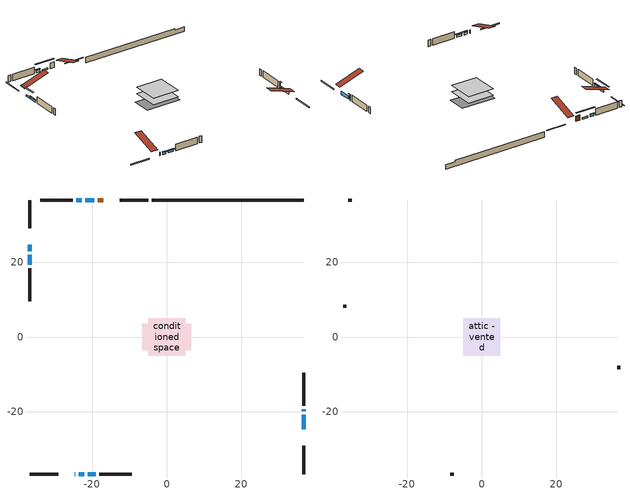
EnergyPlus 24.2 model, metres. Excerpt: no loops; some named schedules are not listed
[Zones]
conditioned space
 floor adiabatic (AdiabaticFloorConstruction): -4.98,-4.98 -4.98,4.98 4.98,4.98 4.98,-4.98 z0.45
 floor foundation (Slab1 construction): -6.6,-3.56 -6.6,3.56 6.6,3.56 6.6,-3.56 z-1.74
 wall outside (RimJoist1 construction): -4.91,36.66 -12.53,36.66 / -36.66,-36.66 -29.04,-36.66 / -36.66,36.66 -36.66,29.04 / 36.66,-36.66 36.66,-29.04 z0.45:0.75
 wall outside (AdiabaticWallConstruction 1): -16.94,36.66 -18.5,36.66 z0.45:2.48
 wall outside (AdiabaticWallConstruction): -24.63,-36.66 -24.42,-36.66 / 36.66,-24.63 36.66,-20.76 z0.45:1.67; -19.43,36.66 -21.87,36.66 / -36.66,24.63 -36.66,23 z0.45:1.06; 36.66,-19.83 36.66,-19.32 z0.45:2.58; -22.8,36.66 -24.17,36.66 / -23.5,-36.66 -22.12,-36.66 / -36.66,22.07 -36.66,19.33 z0.45:1.37; -21.2,-36.66 -19.01,-36.66 z0.45:1.29
 wall outside (Wall1 construction): -25.1,36.66 -33.88,36.66 / -18.08,-36.66 -9.3,-36.66 / -36.66,18.4 -36.66,9.62 / 36.66,-18.39 36.66,-9.61 z0.45:2.89
 wall foundation (FoundationWall1 construction): -3.98,36.66,-1.74 -3.98,36.66,0.45 32.6,36.66,0.45 32.6,36.66,-0.16 36.66,36.66,-0.16 36.66,36.66,-1.74
 window (WindowConstruction 6): -24.63,-36.66 -24.42,-36.66 z0.45:1.67
 window (WindowConstruction 7): -19.43,36.66 -21.87,36.66 z0.45:1.06
 window (WindowConstruction 8): -36.66,24.63 -36.66,23 z0.45:1.06
 window (WindowConstruction): 36.66,-24.63 36.66,-20.76 z0.45:1.67
 window (WindowConstruction 1): 36.66,-19.83 36.66,-19.32 z0.45:2.58
 window (WindowConstruction 2): -22.8,36.66 -24.17,36.66 z0.45:1.36
 window (WindowConstruction 3): -23.5,-36.66 -22.12,-36.66 z0.45:1.36
 window (WindowConstruction 4): -21.2,-36.66 -19.01,-36.66 z0.45:1.29
 window (WindowConstruction 5): -36.66,22.07 -36.66,19.33 z0.45:1.36
 door (Door): -16.94,36.66 -18.5,36.66 z0.45:2.48
 ceiling adiabatic (AdiabaticFloorConstruction): 4.98,-4.98 4.98,4.98 -4.98,4.98 -4.98,-4.98 z0.45
attic - vented
 floor to conditioned space (Floor1 construction Reversed): -4.98,-4.98 -4.98,4.98 4.98,4.98 4.98,-4.98 z2.89
 wall outside (Wall2 construction): -34.81,36.66 -35.73,36.66 / -8.37,-36.66 -7.45,-36.66 / -36.66,8.69 -36.66,7.76 / 36.66,-8.68 36.66,-7.76 z0.45:2.89
 roof outside (Roof1 construction): -16.01,36.66,2.89 -16.01,26.96,6.12 -13.46,26.96,6.12 -13.46,36.66,2.89; -25.56,-36.66,2.89 -25.56,-26.96,6.12 -28.11,-26.96,6.12 -28.11,-36.66,2.89; -36.66,25.56,2.89 -26.96,25.56,6.12 -26.96,28.11,6.12 -36.66,28.11,2.89; 36.66,-25.56,2.89 26.96,-25.56,6.12 26.96,-28.11,6.12 36.66,-28.11,2.89
shading: -24.51,36.66 -16.79,36.66 -16.79,37.08 -24.51,37.08 z3.7; -36.66,20.36 -36.66,27.27 -37.08,27.27 -37.08,20.36 z3.7; 36.66,-19.12 36.66,-20.03 37.08,-20.03 37.08,-19.12 z2.78; -24.37,36.66 -22.6,36.66 -22.6,37.08 -24.37,37.08 z1.57; -21.92,-36.66 -23.7,-36.66 -23.7,-37.08 -21.92,-37.08 z1.57; -18.81,-36.66 -21.4,-36.66 -21.4,-37.08 -18.81,-37.08 z1.49; -36.66,19.13 -36.66,22.27 -37.08,22.27 -37.08,19.13 z1.57
[Building]
Building 1: Terrain=Suburbs
[Site:Location]
Erieau AUT_ON: Latitude {deg}=42.25; Longitude {deg}=-81.9; Time Zone {hr}=-5; Elevation {m}=178; Keep Site Location Information=Yes
[Site:GroundTemperature:Shallow]
5.2292, 3.30147, 3.1471, 4.0619, 7.73432, 11.3896, 14.5586, 16.5661, 16.7366, 15.1039, 12.0157, 8.47254
[Site:WaterMainsTemperature]
Calculation Method=Schedule; Temperature Schedule=mains temperature schedule
[Material] Roughness=Rough; Thermal Absorptance=0.9
Name | Thickness {m} | Conductivity {W/m-K} | Density {kg/m3} | Specific Heat {J/kg-K} | Solar Absorptance | Visible Absorptance
asphalt or fiberglass shingles | 0.00635 | 0.162714 | 1121.4 | 1465.45 | 0.95 | 0.95
ceiling stud and cavity | 0.1397 | 0.117363 | 65.682 | 1177.47 | 0.7 | 0.7
concrete 4.0 in. | 0.1016 | 1.803125 | 2242.8 | 837.4 | 0.7 | 0.7
concrete 8.0 in. | 0.2032 | 1.803125 | 2242.8 | 837.4 | 0.7 | 0.7
door material | 0.04445 | 0.188738 | 512.64 | 1214.23 | 0.7 | 0.7
floor covering | 0.0127 | 0.0433444 | 54.468 | 1339.84 | 0.6 | 0.6
floor rigid ins; wall rigid ins | 0.512978 | 0.029427 | 32.04 | 1214.23 | 0.7 | 0.7
floor stud and cavity | 0.1397 | 1.75129 | 37.0049 | 1207.88 | 0.7 | 0.7
furniture material conditioned space 1 | 0.1524 | 0.115458 | 640.8 | 1214.23 | 0.6 | 0.6
gypsum board | 0.0127 | 0.160291 | 801 | 837.4 | 0.6 | 0.6
osb sheathing 0.5 in. | 0.0127 | 0.115458 | 512.64 | 1214.23 | 0.7 | 0.7
osb sheathing 0.75 in. | 0.01905 | 0.115458 | 512.64 | 1214.23 | 0.7 | 0.7
rim joist stud and cavity | 0.0508 | 0.648972 | 50.32683 | 1063.81 | 0.6 | 0.6
wall stud and cavity | 0.1397 | 0.0989258 | 139.0536 | 1170.24 | 0.7 | 0.7
wall stud and cavity 1 | 0.0889 | 6.9971 | 50.32683 | 1063.81 | 0.6 | 0.6
wall stud and cavity 2 | 0.0889 | 0.380278 | 52.3479 | 1209.89 | 0.7 | 0.7
wall stud and cavity 3 | 0.0889 | 0.391764 | 83.0341 | 1211.67 | 0.7 | 0.7
wood siding | 0.0254 | 0.102417 | 544.68 | 1172.36 | 0.74 | 0.74
wood siding 1 | 0.00254 | 0.102417 | 544.68 | 1172.36 | 0.74 | 0.74
wood siding 2; wood siding 3; wood siding 4 | 0.0254 | 0.102417 | 544.68 | 1172.36 | 0.7 | 0.7
[WindowMaterial:SimpleGlazingSystem]
Name | U-Factor {W/m2-K} | Solar Heat Gain Coefficient
WindowMaterial | 2.79301 | 0.7
WindowMaterial 1 | 5.44009 | 0.7
WindowMaterial 2 | 2.77597 | 0.66
WindowMaterial 3 | 2.770864 | 0.64
WindowMaterial 4 | 4.98699 | 0.61
WindowMaterial 5 | 2.983789 | 0.6
[Construction]
AdiabaticFloorConstruction: floor stud and cavity, floor rigid ins, osb sheathing 0.75 in., floor covering
AdiabaticWallConstruction: wood siding 3, wall rigid ins, wall stud and cavity 2, gypsum board
AdiabaticWallConstruction 1: wood siding 4, wall rigid ins, wall stud and cavity 2, gypsum board
Door: door material
Floor1 construction Reversed: gypsum board, ceiling stud and cavity
FoundationWall1 construction: concrete 8.0 in.
furniture construction conditioned space 1: furniture material conditioned space 1
PartitionWallConstruction: gypsum board, wall stud and cavity 3, gypsum board
RimJoist1 construction: wood siding 2, rim joist stud and cavity
Roof1 construction: asphalt or fiberglass shingles
Slab1 construction: concrete 4.0 in.
Wall1 construction: wood siding, osb sheathing 0.5 in., wall stud and cavity, gypsum board
Wall2 construction: wood siding 1, wall stud and cavity 1
WindowConstruction: WindowMaterial
WindowConstruction 1: WindowMaterial 1
WindowConstruction 2; WindowConstruction 3; WindowConstruction 5: WindowMaterial 2
WindowConstruction 4: WindowMaterial 3
WindowConstruction 6: WindowMaterial 4
WindowConstruction 7; WindowConstruction 8: WindowMaterial 5
[Zone] Multiplier=1; Part of Total Floor Area=Yes
Name | Volume {m3}
attic - vented | 52.0419
conditioned space | 469.5
[Space]
Name | Zone | Volume {m3}
attic - vented 1 | attic - vented | 52.0419
conditioned space 1 | conditioned space | 469.5
[ZoneInfiltration:EffectiveLeakageArea]
infil attic - vented 1: Zone or Space=attic - vented 1; Schedule=Always On Discrete; Effective Air Leakage Area {cm2}=4759.68; Stack Coefficient=0.00039438; Wind Coefficient=1.34177e-05
[ZoneMixing]
whole house fan mix: Zone or Space=attic - vented; Schedule=Always On Continuous; Design Flow Rate Calculation Method=Flow/Zone; Design Flow Rate {m3/s}=0; Source Zone or Space=conditioned space
[SurfaceProperty:ExposedFoundationPerimeter]
Slab1: Exposed Perimeter Calculation Method=TotalExposedPerimeter; Total Exposed Perimeter {m}=40.641
[InternalMass] Zone or ZoneList=conditioned space; Space or SpaceList=conditioned space 1
Name | Construction | Surface Area {m2}
furniture mass conditioned space 1 | furniture construction conditioned space 1 | 77.256
partition wall mass | PartitionWallConstruction | 193.14
[Lights]
interior lighting: Zone or ZoneList or Space or SpaceList=conditioned space 1; Schedule=interior lighting schedule; Design Level Calculation Method=LightingLevel; Lighting Level {W}=343.2; Return Air Fraction=0; Fraction Radiant=0.6; Fraction Visible=0.2; Fraction Replaceable=1
[People]
occupants: Zone or ZoneList or Space or SpaceList=conditioned space 1; Number of People Schedule=occupants schedule; Number of People Calculation Method=People; Number of People=3; Fraction Radiant=0.314171; Sensible Heat Fraction=0.56303; Activity Level Schedule=occupants activity schedule; Carbon Dioxide Generation Rate {m3/s-W}=0; Enable ASHRAE 55 Comfort Warnings=No; Mean Radiant Temperature Calculation Type=EnclosureAveraged
[ElectricEquipment] Zone or ZoneList or Space or SpaceList=conditioned space 1; Design Level Calculation Method=EquipmentLevel
Name | Schedule | Design Level {W} | Fraction Latent | Fraction Radiant | Fraction Lost
clothes dryer | clothes dryer schedule | 140.772 | 0.015 | 0.081 | 0.85
clothes washer | clothes washer schedule | 32.1985 | 0.03 | 0.162 | 0.7
cooking range | cooking range schedule | 215.147 | 0.08 | 0.432 | 0.2
dishwasher | dishwasher schedule | 66.8632 | 0.3 | 0.18 | 0.4
fridge | fridge schedule | 72.9452 | 0 | 0.6 | 0
mech vent bath fan 0 | mech vent bath fan 0 schedule | 86 | 0 | 0 | 1
mech vent house fan | mech vent house fan schedule | 0 | 0 | 0 | 1
mech vent house fan cfis | mech vent house fan cfis schedule | 0 | 0 | 0 | 0
misc plug loads | misc plug loads schedule | 494.7 | 0.045 | 0.513 | 0.1
whole house fan | Always On Discrete | 0 | 0 | 0 | 1
[OtherEquipment] Zone or ZoneList or Space or SpaceList=conditioned space 1; Design Level Calculation Method=EquipmentLevel
Name | Fuel Type | Schedule | Design Level {W} | Fraction Latent | Fraction Radiant | Fraction Lost
clothes dryer 1 | Electricity | clothes dryer schedule | 0 | 0.015 | 0.081 | 0.85
cooking range 1 | Electricity | cooking range schedule | 0 | 0.08 | 0.432 | 0.2
general water use latent | None | general water use schedule | 62.594 | 1 | 0 | 0
general water use sensible | None | general water use schedule | -61.6891 | 0 | 0.6 | 0
mech vent house fan latent load | None | Always On Discrete | 0 | 1 | 0 | 0
mech vent house fan sensible load | None | Always On Discrete | 0 | 0 | 0 | 0
water heater energy adjustment1 | NaturalGas | Always On Discrete | 0.01 | 0 | 0 | 1
[ZoneInfiltration:DesignFlowRate] Zone or ZoneList or Space or SpaceList=conditioned space 1; Schedule=Always On Discrete; Design Flow Rate Calculation Method=Flow/Zone; Design Flow Rate {m3/s}=0
infil flow; natural vent flow; whole house fan flow
[AvailabilityManager:Scheduled]
central ac and furnace airloop Availability Manager: Schedule=Always On Discrete
[Foundation:Kiva]
Foundation Kiva 1: Initial Indoor Air Temperature {C}=18; Wall Height Above Grade {m}=0.449976; Wall Depth Below Slab {m}=0.2032
[Foundation:Kiva:Settings]
Soil Conductivity {W/m-K}=0.849921; Soil Density {kg/m3}=1842.3; Soil Specific Heat {J/kg-K}=418.7; Ground Solar Absorptivity=0.9; Ground Thermal Absorptivity=0.9; Ground Surface Roughness {m}=0.03; Far-Field Width {m}=40; Deep-Ground Boundary Condition=ZeroFlux; Deep-Ground Depth {m}=40; Minimum Cell Dimension {m}=0.2; Maximum Cell Growth Coefficient=3; Simulation Timestep=Timestep
[Exterior:Lights]
exterior lighting: Schedule=exterior lighting schedule; Design Level {W}=75.6
[EnergyManagementSystem:GlobalVariable]
central_ac_and_furnace_airloop_Fan_RTF
infil_program_Qfan
infil_program_Qinf
natural_vent_program_Qnv
natural_vent_program_Qwhf
[EnergyManagementSystem:Sensor]
Name | Output:Variable or Output:Meter Index Key | Output:Variable or Output:Meter
airflow_gain | infil flow | Infiltration Sensible Heat Gain Energy
airflow_gain_1 | natural vent flow | Infiltration Sensible Heat Gain Energy
airflow_gain_2 | whole house fan flow | Infiltration Sensible Heat Gain Energy
airflow_loss | infil flow | Infiltration Sensible Heat Loss Energy
airflow_loss_1 | natural vent flow | Infiltration Sensible Heat Loss Energy
airflow_loss_2 | whole house fan flow | Infiltration Sensible Heat Loss Energy
clg_load_cond |  | Cooling:EnergyTransfer:Zone:CONDITIONED SPACE
clg_sp_s; clg_sp_s_1 | cooling setpoint | Schedule Value
clothes_dryer_exhaust_0_sch_s | clothes dryer exhaust 0 schedule | Schedule Value
cool_season | cooling season schedule | Schedule Value
htg_load_cond |  | Heating:EnergyTransfer:Zone:CONDITIONED SPACE
htg_sp_s; htg_sp_s_1 | heating setpoint | Schedule Value
ig_ee_conv | clothes dryer | Electric Equipment Convective Heating Energy
ig_ee_conv_2 | cooking range | Electric Equipment Convective Heating Energy
ig_ee_conv_4 | fridge | Electric Equipment Convective Heating Energy
ig_ee_conv_5 | misc plug loads | Electric Equipment Convective Heating Energy
ig_ee_conv_6 | whole house fan | Electric Equipment Convective Heating Energy
ig_ee_rad | clothes dryer | Electric Equipment Radiant Heating Energy
ig_ee_rad_2 | cooking range | Electric Equipment Radiant Heating Energy
ig_ee_rad_4 | fridge | Electric Equipment Radiant Heating Energy
ig_ee_rad_5 | misc plug loads | Electric Equipment Radiant Heating Energy
ig_ee_rad_6 | whole house fan | Electric Equipment Radiant Heating Energy
ig_lgt_conv | interior lighting | Lights Convective Heating Energy
ig_lgt_rad | interior lighting | Lights Radiant Heating Energy
ig_lgt_vis | interior lighting | Lights Visible Radiation Heating Energy
ig_oe_conv | clothes dryer 1 | Other Equipment Convective Heating Energy
ig_oe_conv_1 | cooking range 1 | Other Equipment Convective Heating Energy
ig_oe_conv_2 | general water use latent | Other Equipment Convective Heating Energy
ig_oe_conv_3 | general water use sensible | Other Equipment Convective Heating Energy
ig_oe_conv_4 | water heater energy adjustment1 | Other Equipment Convective Heating Energy
ig_oe_rad | clothes dryer 1 | Other Equipment Radiant Heating Energy
ig_oe_rad_1 | cooking range 1 | Other Equipment Radiant Heating Energy
ig_oe_rad_2 | general water use latent | Other Equipment Radiant Heating Energy
ig_oe_rad_3 | general water use sensible | Other Equipment Radiant Heating Energy
ig_oe_rad_4 | water heater energy adjustment1 | Other Equipment Radiant Heating Energy
ig_ppl_conv | occupants | People Convective Heating Energy
ig_ppl_rad | occupants | People Radiant Heating Energy
im_conv | furniture mass conditioned space 1 | Surface Inside Face Convection Heat Gain Energy
im_conv_1 | partition wall mass | Surface Inside Face Convection Heat Gain Energy
im_ig | furniture mass conditioned space 1 | Surface Inside Face Internal Gains Radiation Heat Gain Energy
im_ig_1 | partition wall mass | Surface Inside Face Internal Gains Radiation Heat Gain Energy
im_lgt | furniture mass conditioned space 1 | Surface Inside Face Lights Radiation Heat Gain Energy
im_lgt_1 | partition wall mass | Surface Inside Face Lights Radiation Heat Gain Energy
im_sol | furniture mass conditioned space 1 | Surface Inside Face Solar Radiation Heat Gain Energy
im_sol_1 | partition wall mass | Surface Inside Face Solar Radiation Heat Gain Energy
im_surf | furniture mass conditioned space 1 | Surface Inside Face Net Surface Thermal Radiation Heat Gain Energy
im_surf_1 | partition wall mass | Surface Inside Face Net Surface Thermal Radiation Heat Gain Energy
mech_vent_bath_fan_0_sch_s | mech vent bath fan 0 schedule | Schedule Value
mv_conv | mech vent bath fan 0 | Electric Equipment Convective Heating Energy
mv_conv_1 | mech vent house fan | Electric Equipment Convective Heating Energy
mv_conv_2 | mech vent house fan cfis | Electric Equipment Convective Heating Energy
mv_conv_3 | mech vent house fan latent load | Other Equipment Convective Heating Energy
mv_conv_4 | mech vent house fan sensible load | Other Equipment Convective Heating Energy
mv_rad | mech vent bath fan 0 | Electric Equipment Radiant Heating Energy
mv_rad_1 | mech vent house fan | Electric Equipment Radiant Heating Energy
mv_rad_2 | mech vent house fan cfis | Electric Equipment Radiant Heating Energy
mv_rad_3 | mech vent house fan latent load | Other Equipment Radiant Heating Energy
mv_rad_4 | mech vent house fan sensible load | Other Equipment Radiant Heating Energy
natural_vent_s | natural vent schedule | Schedule Value
out_pb_s |  | Site Outdoor Air Barometric Pressure
out_wt_s |  | Site Outdoor Air Humidity Ratio
site_vw_s |  | Site Wind Speed
ss_back_out | Window1 | Surface Window Shortwave from Zone Back Out Window Heat Transfer Rate
ss_back_out_1 | Window10 | Surface Window Shortwave from Zone Back Out Window Heat Transfer Rate
ss_back_out_2 | Window13 | Surface Window Shortwave from Zone Back Out Window Heat Transfer Rate
ss_back_out_3 | Window2 | Surface Window Shortwave from Zone Back Out Window Heat Transfer Rate
ss_back_out_4 | Window3 | Surface Window Shortwave from Zone Back Out Window Heat Transfer Rate
ss_back_out_5 | Window4 | Surface Window Shortwave from Zone Back Out Window Heat Transfer Rate
ss_back_out_6 | Window5 | Surface Window Shortwave from Zone Back Out Window Heat Transfer Rate
ss_back_out_7 | Window6 | Surface Window Shortwave from Zone Back Out Window Heat Transfer Rate
ss_back_out_8 | Window8 | Surface Window Shortwave from Zone Back Out Window Heat Transfer Rate
ss_conv | Door1 | Surface Inside Face Convection Heat Gain Energy
ss_conv_1 | Window1 | Surface Inside Face Convection Heat Gain Energy
ss_conv_2 | Window10 | Surface Inside Face Convection Heat Gain Energy
ss_conv_3 | Window13 | Surface Inside Face Convection Heat Gain Energy
ss_conv_4 | Window2 | Surface Inside Face Convection Heat Gain Energy
ss_conv_5 | Window3 | Surface Inside Face Convection Heat Gain Energy
ss_conv_6 | Window4 | Surface Inside Face Convection Heat Gain Energy
ss_conv_7 | Window5 | Surface Inside Face Convection Heat Gain Energy
ss_conv_8 | Window6 | Surface Inside Face Convection Heat Gain Energy
ss_conv_9 | Window8 | Surface Inside Face Convection Heat Gain Energy
ss_ig | Door1 | Surface Inside Face Internal Gains Radiation Heat Gain Energy
ss_ig_1 | Window1 | Surface Inside Face Internal Gains Radiation Heat Gain Energy
ss_ig_2 | Window10 | Surface Inside Face Internal Gains Radiation Heat Gain Energy
ss_ig_3 | Window13 | Surface Inside Face Internal Gains Radiation Heat Gain Energy
ss_ig_4 | Window2 | Surface Inside Face Internal Gains Radiation Heat Gain Energy
ss_ig_5 | Window3 | Surface Inside Face Internal Gains Radiation Heat Gain Energy
ss_ig_6 | Window4 | Surface Inside Face Internal Gains Radiation Heat Gain Energy
ss_ig_7 | Window5 | Surface Inside Face Internal Gains Radiation Heat Gain Energy
ss_ig_8 | Window6 | Surface Inside Face Internal Gains Radiation Heat Gain Energy
ss_ig_9 | Window8 | Surface Inside Face Internal Gains Radiation Heat Gain Energy
ss_lgt | Door1 | Surface Inside Face Lights Radiation Heat Gain Energy
ss_sol | Door1 | Surface Inside Face Solar Radiation Heat Gain Energy
ss_surf | Door1 | Surface Inside Face Net Surface Thermal Radiation Heat Gain Energy
ss_surf_1 | Window1 | Surface Inside Face Net Surface Thermal Radiation Heat Gain Energy
ss_surf_2 | Window10 | Surface Inside Face Net Surface Thermal Radiation Heat Gain Energy
ss_surf_3 | Window13 | Surface Inside Face Net Surface Thermal Radiation Heat Gain Energy
ss_surf_4 | Window2 | Surface Inside Face Net Surface Thermal Radiation Heat Gain Energy
ss_surf_5 | Window3 | Surface Inside Face Net Surface Thermal Radiation Heat Gain Energy
ss_surf_6 | Window4 | Surface Inside Face Net Surface Thermal Radiation Heat Gain Energy
ss_surf_7 | Window5 | Surface Inside Face Net Surface Thermal Radiation Heat Gain Energy
ss_surf_8 | Window6 | Surface Inside Face Net Surface Thermal Radiation Heat Gain Energy
ss_surf_9 | Window8 | Surface Inside Face Net Surface Thermal Radiation Heat Gain Energy
ss_trans_in | Window1 | Surface Window Transmitted Solar Radiation Rate
ss_trans_in_1 | Window10 | Surface Window Transmitted Solar Radiation Rate
ss_trans_in_2 | Window13 | Surface Window Transmitted Solar Radiation Rate
ss_trans_in_3 | Window2 | Surface Window Transmitted Solar Radiation Rate
ss_trans_in_4 | Window3 | Surface Window Transmitted Solar Radiation Rate
ss_trans_in_5 | Window4 | Surface Window Transmitted Solar Radiation Rate
ss_trans_in_6 | Window5 | Surface Window Transmitted Solar Radiation Rate
ss_trans_in_7 | Window6 | Surface Window Transmitted Solar Radiation Rate
ss_trans_in_8 | Window8 | Surface Window Transmitted Solar Radiation Rate
ss_trans_out | Window1 | Surface Inside Face Initial Transmitted Diffuse Transmitted Out Window Solar Radiation Rate
ss_trans_out_1 | Window10 | Surface Inside Face Initial Transmitted Diffuse Transmitted Out Window Solar Radiation Rate
ss_trans_out_2 | Window13 | Surface Inside Face Initial Transmitted Diffuse Transmitted Out Window Solar Radiation Rate
ss_trans_out_3 | Window2 | Surface Inside Face Initial Transmitted Diffuse Transmitted Out Window Solar Radiation Rate
ss_trans_out_4 | Window3 | Surface Inside Face Initial Transmitted Diffuse Transmitted Out Window Solar Radiation Rate
ss_trans_out_5 | Window4 | Surface Inside Face Initial Transmitted Diffuse Transmitted Out Window Solar Radiation Rate
ss_trans_out_6 | Window5 | Surface Inside Face Initial Transmitted Diffuse Transmitted Out Window Solar Radiation Rate
ss_trans_out_7 | Window6 | Surface Inside Face Initial Transmitted Diffuse Transmitted Out Window Solar Radiation Rate
ss_trans_out_8 | Window8 | Surface Inside Face Initial Transmitted Diffuse Transmitted Out Window Solar Radiation Rate
s_conv | Floor1 | Surface Inside Face Convection Heat Gain Energy
s_conv_1 | FoundationWall1 | Surface Inside Face Convection Heat Gain Energy
s_conv_10 | Wall1:180 | Surface Inside Face Convection Heat Gain Energy
s_conv_11 | Wall1:270 | Surface Inside Face Convection Heat Gain Energy
s_conv_12 | Wall1:90 | Surface Inside Face Convection Heat Gain Energy
s_conv_2 | inferred conditioned ceiling | Surface Inside Face Convection Heat Gain Energy
s_conv_3 | inferred conditioned floor | Surface Inside Face Convection Heat Gain Energy
s_conv_4 | RimJoist1:0 | Surface Inside Face Convection Heat Gain Energy
s_conv_5 | RimJoist1:180 | Surface Inside Face Convection Heat Gain Energy
s_conv_6 | RimJoist1:270 | Surface Inside Face Convection Heat Gain Energy
s_conv_7 | RimJoist1:90 | Surface Inside Face Convection Heat Gain Energy
s_conv_8 | Slab1 | Surface Inside Face Convection Heat Gain Energy
s_conv_9 | Wall1:0 | Surface Inside Face Convection Heat Gain Energy
s_ig | Floor1 | Surface Inside Face Internal Gains Radiation Heat Gain Energy
s_ig_1 | FoundationWall1 | Surface Inside Face Internal Gains Radiation Heat Gain Energy
s_ig_10 | Wall1:180 | Surface Inside Face Internal Gains Radiation Heat Gain Energy
s_ig_11 | Wall1:270 | Surface Inside Face Internal Gains Radiation Heat Gain Energy
s_ig_12 | Wall1:90 | Surface Inside Face Internal Gains Radiation Heat Gain Energy
s_ig_2 | inferred conditioned ceiling | Surface Inside Face Internal Gains Radiation Heat Gain Energy
s_ig_3 | inferred conditioned floor | Surface Inside Face Internal Gains Radiation Heat Gain Energy
s_ig_4 | RimJoist1:0 | Surface Inside Face Internal Gains Radiation Heat Gain Energy
s_ig_5 | RimJoist1:180 | Surface Inside Face Internal Gains Radiation Heat Gain Energy
s_ig_6 | RimJoist1:270 | Surface Inside Face Internal Gains Radiation Heat Gain Energy
s_ig_7 | RimJoist1:90 | Surface Inside Face Internal Gains Radiation Heat Gain Energy
s_ig_8 | Slab1 | Surface Inside Face Internal Gains Radiation Heat Gain Energy
s_ig_9 | Wall1:0 | Surface Inside Face Internal Gains Radiation Heat Gain Energy
s_lgt | Floor1 | Surface Inside Face Lights Radiation Heat Gain Energy
s_lgt_1 | FoundationWall1 | Surface Inside Face Lights Radiation Heat Gain Energy
s_lgt_10 | Wall1:180 | Surface Inside Face Lights Radiation Heat Gain Energy
s_lgt_11 | Wall1:270 | Surface Inside Face Lights Radiation Heat Gain Energy
s_lgt_12 | Wall1:90 | Surface Inside Face Lights Radiation Heat Gain Energy
s_lgt_2 | inferred conditioned ceiling | Surface Inside Face Lights Radiation Heat Gain Energy
s_lgt_3 | inferred conditioned floor | Surface Inside Face Lights Radiation Heat Gain Energy
s_lgt_4 | RimJoist1:0 | Surface Inside Face Lights Radiation Heat Gain Energy
s_lgt_5 | RimJoist1:180 | Surface Inside Face Lights Radiation Heat Gain Energy
s_lgt_6 | RimJoist1:270 | Surface Inside Face Lights Radiation Heat Gain Energy
s_lgt_7 | RimJoist1:90 | Surface Inside Face Lights Radiation Heat Gain Energy
s_lgt_8 | Slab1 | Surface Inside Face Lights Radiation Heat Gain Energy
s_lgt_9 | Wall1:0 | Surface Inside Face Lights Radiation Heat Gain Energy
s_sol | Floor1 | Surface Inside Face Solar Radiation Heat Gain Energy
s_sol_1 | FoundationWall1 | Surface Inside Face Solar Radiation Heat Gain Energy
s_sol_10 | Wall1:180 | Surface Inside Face Solar Radiation Heat Gain Energy
s_sol_11 | Wall1:270 | Surface Inside Face Solar Radiation Heat Gain Energy
s_sol_12 | Wall1:90 | Surface Inside Face Solar Radiation Heat Gain Energy
s_sol_2 | inferred conditioned ceiling | Surface Inside Face Solar Radiation Heat Gain Energy
s_sol_3 | inferred conditioned floor | Surface Inside Face Solar Radiation Heat Gain Energy
s_sol_4 | RimJoist1:0 | Surface Inside Face Solar Radiation Heat Gain Energy
s_sol_5 | RimJoist1:180 | Surface Inside Face Solar Radiation Heat Gain Energy
s_sol_6 | RimJoist1:270 | Surface Inside Face Solar Radiation Heat Gain Energy
s_sol_7 | RimJoist1:90 | Surface Inside Face Solar Radiation Heat Gain Energy
s_sol_8 | Slab1 | Surface Inside Face Solar Radiation Heat Gain Energy
s_sol_9 | Wall1:0 | Surface Inside Face Solar Radiation Heat Gain Energy
s_surf | Floor1 | Surface Inside Face Net Surface Thermal Radiation Heat Gain Energy
s_surf_1 | FoundationWall1 | Surface Inside Face Net Surface Thermal Radiation Heat Gain Energy
s_surf_10 | Wall1:180 | Surface Inside Face Net Surface Thermal Radiation Heat Gain Energy
s_surf_11 | Wall1:270 | Surface Inside Face Net Surface Thermal Radiation Heat Gain Energy
s_surf_12 | Wall1:90 | Surface Inside Face Net Surface Thermal Radiation Heat Gain Energy
s_surf_2 | inferred conditioned ceiling | Surface Inside Face Net Surface Thermal Radiation Heat Gain Energy
s_surf_3 | inferred conditioned floor | Surface Inside Face Net Surface Thermal Radiation Heat Gain Energy
s_surf_4 | RimJoist1:0 | Surface Inside Face Net Surface Thermal Radiation Heat Gain Energy
s_surf_5 | RimJoist1:180 | Surface Inside Face Net Surface Thermal Radiation Heat Gain Energy
s_surf_6 | RimJoist1:270 | Surface Inside Face Net Surface Thermal Radiation Heat Gain Energy
